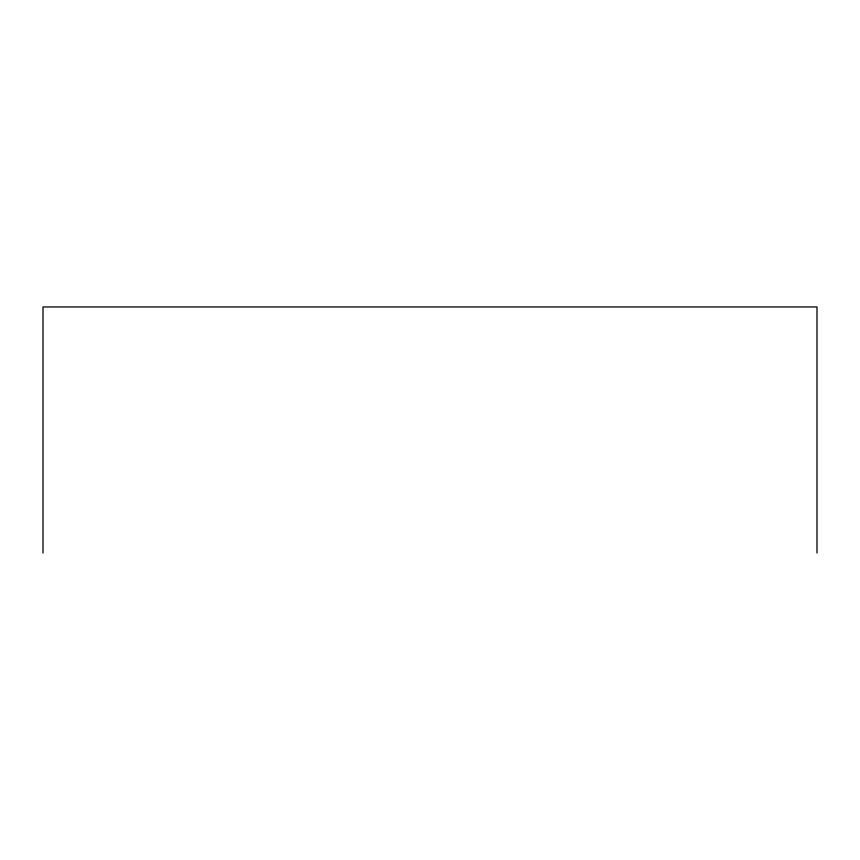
<?xml version="1.0" encoding="UTF-8"?>
<svg xmlns="http://www.w3.org/2000/svg" width="860" height="860" viewBox="0 0 860 860"><rect width="100%" height="100%" fill="white"/><g stroke="black" fill="none" stroke-linecap="round" stroke-linejoin="round"><path stroke-width="1.29" d="M817 553.044L817 306.956L43 306.956L43 553.044"/></g></svg>
